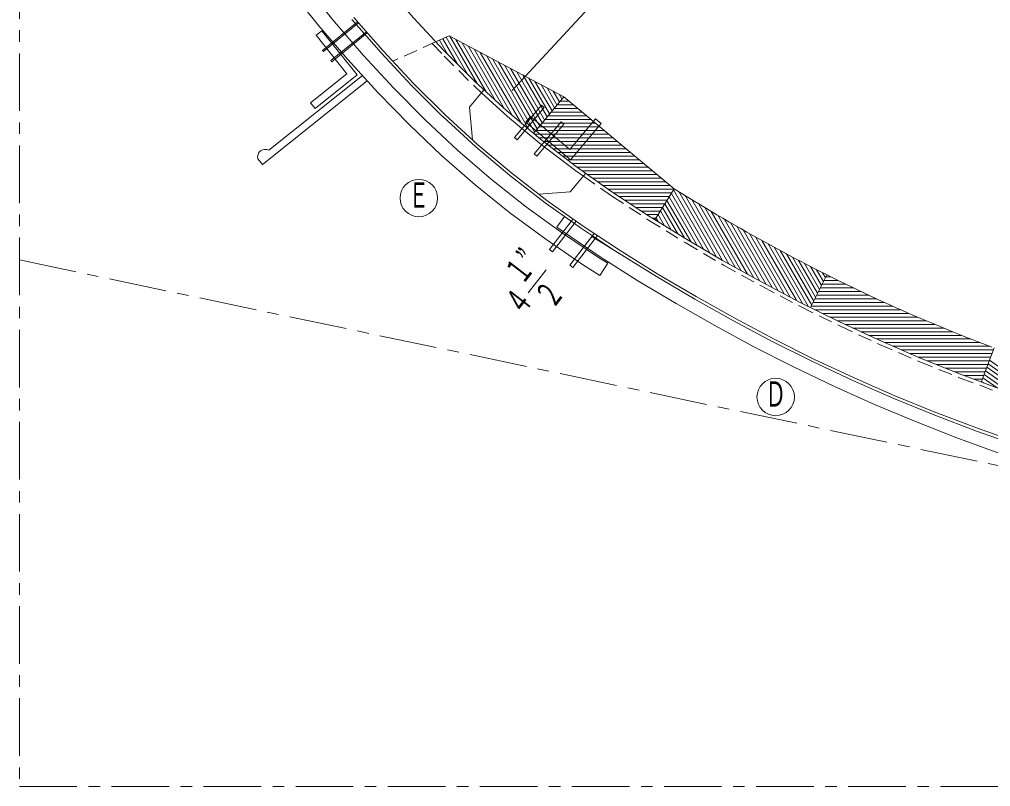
# Model space of a CAD drawing. Units: millimetres, scale not verified. Extents: x -8222 to 8222, y -5815 to 5815.
# Drawn here: x -4666 to -2979, y -4493 to -3161 of the extents above; entities that cross this region are included whole.
import ezdxf
from ezdxf.enums import TextEntityAlignment as Align

# ---------------------------------------------------------------- set-up
doc = ezdxf.new("R2010")
doc.units = ezdxf.units.MM
doc.header["$LTSCALE"] = 20
doc.linetypes.add('CHAIN1', pattern=[8, 5, -1, 1, -1])
doc.linetypes.add('DASHED1', pattern=[1.8, 1.2, -0.6])
for name, color, linetype, lineweight in [('0-0_0', 3, 'Continuous', 18), ('0-1_芯', 4, 'CHAIN1', 18), ('0-2_寸法', 2, 'Continuous', 18)]:
    doc.layers.add(name, color=color, linetype=linetype, lineweight=lineweight)
doc.styles.add('ＭＳ ゴシック', font='')
doc.styles.get('ＭＳ ゴシック').set_extended_font_data('MS Gothic')

msp = doc.modelspace()

# ---------------------------------------------------------------- linework, layer by layer
at = {"layer": '0-0_0'}
for p, q in [((-4139.42, -3214.93), (-4078.47, -3165.23)), ((-4137.81, -3216.89), (-4076.8, -3167.14)), ((-4088.77, -3161.22), (-4037.9, -3219.24)), ((-4079.22, -3257.62), (-4140.58, -3180.73)), ((-4124.97, -3232.64), (-4063.39, -3182.43)), ((-4123.37, -3234.61), (-4061.72, -3184.34)), ((-3940.84, -3202.17), (-3942.14, -3199.92)), ((-3922.34, -3221.51), (-3936.31, -3197.31)), ((-3905.05, -3238.76), (-3930.49, -3194.7)), ((-3887.76, -3256.01), (-3924.66, -3192.09)), ((-3870.93, -3272.46), (-3918.28, -3190.45)), ((-3855.29, -3286.84), (-3907.72, -3196.04)), ((-3839.66, -3301.22), (-3897.16, -3201.64)), ((-4139.42, -3214.93), (-4137.81, -3216.89)), ((-4037.79, -3219.37), (-3985.07, -3275.68)), ((-3824.02, -3315.61), (-3886.59, -3207.23)), ((-3809.35, -3328.32), (-3876.03, -3212.82)), ((-3795.1, -3340.3), (-3865.47, -3218.41)), ((-4123.37, -3234.61), (-4124.97, -3232.64)), ((-3780.85, -3352.28), (-3854.91, -3224)), ((-3771.1, -3356.46), (-3844.35, -3229.59)), ((-3766.78, -3351.26), (-3833.79, -3235.19)), ((-4160.43, -3306.18), (-4097.07, -3255.61)), ((-3762.45, -3346.05), (-3823.23, -3240.78)), ((-3758.12, -3340.85), (-3812.67, -3246.37)), ((-3753.79, -3335.65), (-3802.11, -3251.96)), ((-4243.79, -3413.31), (-4061.73, -3268.03)), ((-4232.79, -3388.29), (-4070.3, -3258.63)), ((-4152.51, -3316.1), (-4079.22, -3257.62)), ((-3749.47, -3330.44), (-3791.55, -3257.55)), ((-3745.14, -3325.24), (-3780.99, -3263.14)), ((-3740.81, -3320.04), (-3770.43, -3268.73)), ((-3984.94, -3275.81), (-3930.22, -3330.16)), ((-3859.01, -3283.43), (-3884.23, -3313.42)), ((-3863.15, -3288.35), (-3818.07, -3329.47)), ((-3736.48, -3314.83), (-3759.87, -3274.33)), ((-3732.15, -3309.63), (-3749.31, -3279.92)), ((-3727.83, -3304.42), (-3738.75, -3285.51)), ((-4160.43, -3306.18), (-4152.51, -3316.1)), ((-3720.24, -3295.31), (-3773.25, -3359.04)), ((-3723.5, -3299.22), (-3728.19, -3291.1)), ((-3726.9, -3303.32), (-3710.63, -3303.32)), ((-3721.62, -3296.97), (-3718.25, -3296.97)), ((-3720.24, -3295.31), (-3528.43, -3455.16)), ((-3878.85, -3370.4), (-3884.23, -3313.42)), ((-3759.2, -3310.21), (-3806.06, -3365.94)), ((-3754.34, -3314.29), (-3801.2, -3370.03)), ((-3759.2, -3310.21), (-3754.34, -3314.29)), ((-3742.75, -3322.37), (-3687.77, -3322.37)), ((-3737.47, -3316.02), (-3695.39, -3316.02)), ((-3732.19, -3309.67), (-3703.01, -3309.67)), ((-3930.08, -3330.3), (-3873.27, -3382.44)), ((-3818.07, -3329.47), (-3759.67, -3378.16)), ((-3708.53, -3405.17), (-3786.56, -3339.56)), ((-3725.18, -3338.81), (-3772.04, -3394.55)), ((-3753.31, -3335.07), (-3672.54, -3335.07)), ((-3748.03, -3328.72), (-3680.15, -3328.72)), ((-3720.32, -3342.9), (-3725.18, -3338.81)), ((-3665.12, -3333.82), (-3655.4, -3341.99)), ((-3769.15, -3354.12), (-3649.68, -3354.12)), ((-3720.32, -3342.9), (-3767.18, -3398.64)), ((-3763.87, -3347.77), (-3657.3, -3347.77)), ((-3758.59, -3341.42), (-3664.92, -3341.42)), ((-3655.4, -3341.99), (-3708.53, -3405.17)), ((-3801.2, -3370.03), (-3806.06, -3365.94)), ((-3771.12, -3360.47), (-3642.06, -3360.47)), ((-3763.57, -3366.82), (-3634.44, -3366.82)), ((-3755.53, -3373.17), (-3626.82, -3373.17)), ((-3873.11, -3382.59), (-3814.13, -3432.23)), ((-3759.67, -3378.16), (-3699.18, -3424.23)), ((-3747.26, -3379.52), (-3619.2, -3379.52)), ((-3738.98, -3385.87), (-3611.58, -3385.87)), ((-4243.79, -3413.31), (-4251.71, -3403.39)), ((-3767.18, -3398.64), (-3772.04, -3394.55)), ((-3730.71, -3392.22), (-3603.96, -3392.22)), ((-3722.43, -3398.57), (-3596.34, -3398.57)), ((-3714.15, -3404.92), (-3588.72, -3404.92)), ((-3705.88, -3411.27), (-3581.1, -3411.27)), ((-3699.18, -3424.23), (-3686.31, -3433.25)), ((-3697.33, -3417.62), (-3573.48, -3417.62)), ((-3688.34, -3423.97), (-3565.86, -3423.97)), ((-3813.95, -3432.37), (-3752.84, -3479.38)), ((-3682.17, -3428.32), (-3709.26, -3460.54)), ((-3679.34, -3430.32), (-3558.24, -3430.32)), ((-3670.34, -3436.67), (-3550.62, -3436.67)), ((-3661.34, -3443.02), (-3543, -3443.02)), ((-3652.34, -3449.37), (-3535.38, -3449.37)), ((-3643.34, -3455.72), (-3528.78, -3455.72)), ((-3528.43, -3455.16), (-3562.22, -3508.92)), ((-3466.51, -3566.54), (-3529.67, -3457.14)), ((-3709.26, -3460.54), (-3763.43, -3464.8)), ((-3634.04, -3462.07), (-3532.77, -3462.07)), ((-3624.37, -3468.42), (-3536.76, -3468.42)), ((-3614.7, -3474.77), (-3540.75, -3474.77)), ((-3499.77, -3547.02), (-3541.14, -3475.38)), ((-3488.68, -3553.53), (-3537.32, -3469.3)), ((-3477.59, -3560.04), (-3533.49, -3463.22)), ((-3455.42, -3573.05), (-3520.68, -3460.01)), ((-3444.33, -3579.55), (-3509.25, -3467.11)), ((-3433.53, -3585.57), (-3497.88, -3474.11)), ((-3752.68, -3479.5), (-3689.76, -3524.12)), ((-3605.03, -3481.12), (-3544.74, -3481.12)), ((-3595.36, -3487.47), (-3548.74, -3487.47)), ((-3522.28, -3533.43), (-3548.78, -3487.54)), ((-3510.88, -3540.48), (-3544.96, -3481.46)), ((-3422.72, -3591.58), (-3486.56, -3481)), ((-3411.92, -3597.59), (-3475.31, -3487.8)), ((-3704.12, -3507.68), (-3744.96, -3560.7)), ((-3732.35, -3522.09), (-3719.05, -3503.33)), ((-3585.7, -3493.82), (-3552.73, -3493.82)), ((-3576.03, -3500.17), (-3556.72, -3500.17)), ((-3565.83, -3506.52), (-3560.71, -3506.52)), ((-3556.49, -3512.29), (-3560.25, -3505.78)), ((-3545.09, -3519.34), (-3556.43, -3499.7)), ((-3533.69, -3526.38), (-3552.6, -3493.62)), ((-3401.11, -3603.6), (-3464.11, -3494.49)), ((-3390.31, -3609.62), (-3452.96, -3501.1)), ((-3379.51, -3615.63), (-3441.87, -3507.62)), ((-3698.94, -3511.36), (-3739.93, -3564.57)), ((-3368.94, -3621.24), (-3430.82, -3514.05)), ((-3358.41, -3626.78), (-3419.82, -3520.41)), ((-3667.37, -3532.8), (-3709.75, -3587.83)), ((-3662.05, -3536.31), (-3704.72, -3591.7)), ((-3671.39, -3538.03), (-3559.5, -3607.57)), ((-3347.88, -3632.32), (-3408.87, -3526.67)), ((-3337.35, -3637.86), (-3397.97, -3532.86)), ((-3326.81, -3643.4), (-3387.11, -3538.96)), ((-3316.28, -3648.93), (-3376.3, -3544.99)), ((-3305.87, -3654.27), (-3365.54, -3550.93)), ((-3295.6, -3659.35), (-3354.82, -3556.79)), ((-3739.93, -3564.57), (-3744.96, -3560.7)), ((-3289.57, -3657.1), (-3344.14, -3562.58)), ((-3286.16, -3650.31), (-3333.51, -3568.29)), ((-3282.75, -3643.52), (-3322.93, -3573.93)), ((-3704.72, -3591.7), (-3709.75, -3587.83)), ((-3644.07, -3584.6), (-3657.74, -3605.91)), ((-3279.34, -3636.73), (-3312.39, -3579.49)), ((-3275.93, -3629.93), (-3301.89, -3584.97)), ((-3272.52, -3623.14), (-3291.43, -3590.38)), ((-3263.27, -3604.72), (-3291.76, -3661.47)), ((-3269.11, -3616.35), (-3281.01, -3595.73)), ((-3265.7, -3609.56), (-3270.64, -3601)), ((-3264.97, -3608.12), (-3256.46, -3608.12)), ((-3274.54, -3627.17), (-3217.59, -3627.17)), ((-3271.35, -3620.82), (-3230.71, -3620.82)), ((-3268.16, -3614.47), (-3243.67, -3614.47)), ((-3280.92, -3639.87), (-3190.85, -3639.87)), ((-3277.73, -3633.52), (-3204.3, -3633.52)), ((-3290.48, -3658.92), (-3149.38, -3658.92)), ((-3287.29, -3652.57), (-3163.39, -3652.57)), ((-3284.1, -3646.22), (-3177.23, -3646.22)), ((-3283.66, -3665.27), (-3135.17, -3665.27)), ((-3270.84, -3671.62), (-3120.75, -3671.62)), ((-3258.02, -3677.97), (-3106.09, -3677.97)), ((-3245.2, -3684.32), (-3091.23, -3684.32)), ((-3231.71, -3690.67), (-3076.13, -3690.67)), ((-3218.04, -3697.02), (-3060.78, -3697.02)), ((-3204.36, -3703.37), (-3045.2, -3703.37)), ((-3190.69, -3709.72), (-3029.34, -3709.72)), ((-3177.01, -3716.07), (-3013.22, -3716.07)), ((-3162.63, -3722.42), (-2996.82, -3722.42)), ((-3147.98, -3728.77), (-2980.12, -3728.77)), ((-3133.34, -3735.12), (-2974.25, -3735.12)), ((-3118.69, -3741.47), (-2976.63, -3741.47)), ((-2972.9, -3731.48), (-2995.15, -3790.96)), ((-3104.05, -3747.82), (-2979.01, -3747.82)), ((-3088.36, -3754.17), (-2981.38, -3754.17)), ((-3072.62, -3760.52), (-2983.76, -3760.52)), ((-2879.89, -3831.44), (-2983.22, -3759.09)), ((-2859.43, -3838.02), (-2980.93, -3752.94)), ((-3056.89, -3766.87), (-2986.14, -3766.87)), ((-3041.16, -3773.22), (-2988.51, -3773.22)), ((-2945.13, -3809.02), (-2990.12, -3777.51)), ((-2923.14, -3816.66), (-2987.82, -3771.37)), ((-2901.15, -3824.31), (-2985.52, -3765.23)), ((-3024.86, -3779.57), (-2990.89, -3779.57)), ((-3007.93, -3785.92), (-2993.26, -3785.92)), ((-2991.42, -3792.11), (-2994.72, -3789.8)), ((-2967.58, -3801.05), (-2992.42, -3783.66))]:
    msp.add_line(p, q, dxfattribs=at)
at = {"layer": '0-0_0', "color": 1, "linetype": 'DASHED1'}
for p, q in [((-3942.95, -3200.28), (-4017.43, -3233.65)), ((-3874.24, -3278.23), (-3863.15, -3288.35)), ((-3686.31, -3433.25), (-3636.92, -3467.88))]:
    msp.add_line(p, q, dxfattribs=at)
at = {"layer": '0-0_0'}
for points in [[(-4298.01, -2926.25), (-4260.62, -2981.46), (-4215, -3043.98), (-4167.62, -3105.19), (-4118.68, -3165.15), (-4068.04, -3223.68), (-4015.57, -3280.58), (-3961.14, -3335.61), (-3904.64, -3388.51), (-3845.99, -3439.01), (-3785.2, -3486.91), (-3722.54, -3532.34), (-3658.34, -3575.58), (-3644.07, -3584.6)], [(-4318.94, -2940.42), (-4287.5, -2987.36), (-4242.08, -3050.23), (-4194.84, -3111.74), (-4146.03, -3172.03), (-4095.56, -3230.93), (-4043.3, -3288.24), (-3989.12, -3343.74), (-3932.9, -3397.18), (-3874.55, -3448.28), (-3814.08, -3496.84), (-3751.67, -3542.9), (-3687.67, -3586.71), (-3657.74, -3605.91)], [(-4079.33, -3042.77), (-4031.05, -3101.61), (-3981.05, -3159), (-3929.17, -3214.7), (-3875.29, -3268.45), (-3819.27, -3319.98), (-3761.02, -3368.96), (-3700.63, -3415.29), (-3638.44, -3459.17), (-3574.82, -3500.96), (-3510.08, -3540.98), (-3444.43, -3579.5), (-3377.92, -3616.51), (-3310.55, -3651.95), (-3242.35, -3685.73), (-3173.31, -3717.78), (-3103.48, -3748.06), (-3032.89, -3776.55), (-2961.63, -3803.28)], [(-4084.93, -3157.86), (-4034.07, -3215.88), (-3981.34, -3272.19), (-3926.63, -3326.55), (-3869.82, -3378.68), (-3810.84, -3428.33), (-3749.73, -3475.34), (-3686.81, -3519.96), (-3622.42, -3562.48), (-3556.86, -3603.22), (-3490.37, -3642.46), (-3423.02, -3680.18), (-3354.8, -3716.32), (-3285.74, -3750.81), (-3215.85, -3783.58), (-3145.16, -3814.57), (-3073.7, -3843.77), (-3001.54, -3871.2), (-2928.75, -3896.88)], [(-4097.07, -3255.61), (-4150.5, -3188.65), (-4140.58, -3180.73)], [(-3942.95, -3200.28), (-3919.53, -3189.79), (-3720.24, -3295.31)], [(-3665.12, -3333.82), (-3710.07, -3387.28), (-3778.39, -3329.84), (-3786.56, -3339.56)], [(-3528.43, -3455.16), (-3526.56, -3456.33), (-3516.33, -3462.73), (-3506.08, -3469.08), (-3495.8, -3475.38), (-3485.49, -3481.65), (-3475.16, -3487.88), (-3464.81, -3494.08), (-3454.44, -3500.23), (-3444.04, -3506.35), (-3433.63, -3512.43), (-3423.19, -3518.47), (-3412.73, -3524.48), (-3402.24, -3530.44), (-3391.74, -3536.37), (-3381.21, -3542.26), (-3370.66, -3548.11), (-3360.09, -3553.92), (-3349.5, -3559.69), (-3338.89, -3565.42), (-3328.25, -3571.11), (-3317.59, -3576.75), (-3306.91, -3582.36), (-3296.21, -3587.92), (-3285.49, -3593.45), (-3274.74, -3598.92), (-3263.97, -3604.36), (-3253.18, -3609.76), (-3242.37, -3615.11), (-3231.54, -3620.41), (-3220.69, -3625.68), (-3209.82, -3630.9), (-3198.92, -3636.07), (-3188, -3641.2), (-3177.07, -3646.29), (-3166.11, -3651.33), (-3155.13, -3656.33), (-3144.13, -3661.28), (-3133.11, -3666.18), (-3122.07, -3671.04)], [(-3719.05, -3503.33), (-3689.68, -3524.15), (-3625.17, -3566.76)], [(-3732.35, -3522.09), (-3721.08, -3530.26), (-3656.95, -3573.45), (-3591.59, -3614.79), (-3525.25, -3654.53), (-3458.04, -3692.81), (-3389.97, -3729.53), (-3321.06, -3764.64), (-3251.31, -3798.06), (-3180.75, -3829.71), (-3109.42, -3859.59), (-3037.37, -3887.7), (-2964.66, -3914.06), (-2891.35, -3938.71), (-2817.49, -3961.65), (-2743.12, -3982.9), (-2706.37, -3992.57)], [(-3559.5, -3607.57), (-3492.91, -3646.86), (-3425.45, -3684.64), (-3357.13, -3720.84), (-3287.96, -3755.39), (-3217.95, -3788.21), (-3147.14, -3819.25), (-3075.56, -3848.49), (-3003.29, -3875.97), (-2930.38, -3901.69), (-2856.88, -3925.69), (-2782.85, -3947.99), (-2708.33, -3968.61), (-2706.37, -3969.11)], [(-3122.07, -3671.04), (-3111.01, -3675.85), (-3099.93, -3680.62), (-3088.83, -3685.34), (-3077.71, -3690.01), (-3066.57, -3694.64), (-3055.41, -3699.22), (-3044.24, -3703.76), (-3033.04, -3708.25), (-3021.83, -3712.69), (-3010.6, -3717.09), (-2999.35, -3721.45), (-2988.08, -3725.76), (-2976.8, -3730.02)]]:
    msp.add_lwpolyline(points, dxfattribs=at)
at = {"layer": '0-0_0', "color": 1, "linetype": 'DASHED1'}
for points in [[(-3948.78, -3202.9), (-3928.28, -3224.74), (-3874.24, -3278.23)], [(-3636.92, -3467.88), (-3573.27, -3509.47), (-3508.51, -3549.33), (-3442.87, -3587.7), (-3376.36, -3624.57), (-3309.01, -3659.86), (-3240.82, -3693.5), (-3171.8, -3725.42), (-3101.99, -3755.55), (-3031.44, -3783.92), (-2960.22, -3810.54), (-2888.37, -3835.43), (-2815.95, -3858.61), (-2743.01, -3880.12), (-2669.62, -3899.99), (-2612.92, -3914.2)]]:
    msp.add_lwpolyline(points, dxfattribs=at)
at = {"layer": '0-0_0'}
msp.add_arc((-4239.03, -3399.87), 13.16, 61.69011, 195.48878, dxfattribs=at)
at = {"layer": '0-1_芯'}
for p, q in [((-4666.1, -1780.04), (-4666.1, -4493.26)), ((-4666.1, -3578.86), (-2781, -3974.71)), ((-4666.1, -4493.26), (4100.48, -4493.26))]:
    msp.add_line(p, q, dxfattribs=at)
at = {"layer": '0-2_寸法'}
for p, q in [((-3676.81, -3141.16), (-3810.05, -3284.73)), ((-3751.15, -3595.81), (-3782.14, -3636.05))]:
    msp.add_line(p, q, dxfattribs=at)
for centre in [(-3972.2, -3471.34), (-3352.2, -3816.75)]:
    msp.add_circle(centre, 32.5, dxfattribs=at)

# ---------------------------------------------------------------- texts
at = {"layer": '0-2_寸法', "style": 'ＭＳ ゴシック', "width": 0.6}
for s, p in [('Ｅ', (-3990.2, -3501.34)), ('Ｄ', (-3370.2, -3846.75))]:
    msp.add_text(s, height=43.99, dxfattribs=at).set_placement(p, align=Align.BOTTOM_LEFT)
for s, p in [('１”', (-3781.68, -3632.11)), ('２', (-3728.88, -3674.03)), ('４', (-3782.51, -3686.26))]:
    msp.add_text(s, height=43.99, rotation=52.392, dxfattribs=at).set_placement(p, align=Align.BOTTOM_LEFT)

doc.saveas('drawing.dxf')
